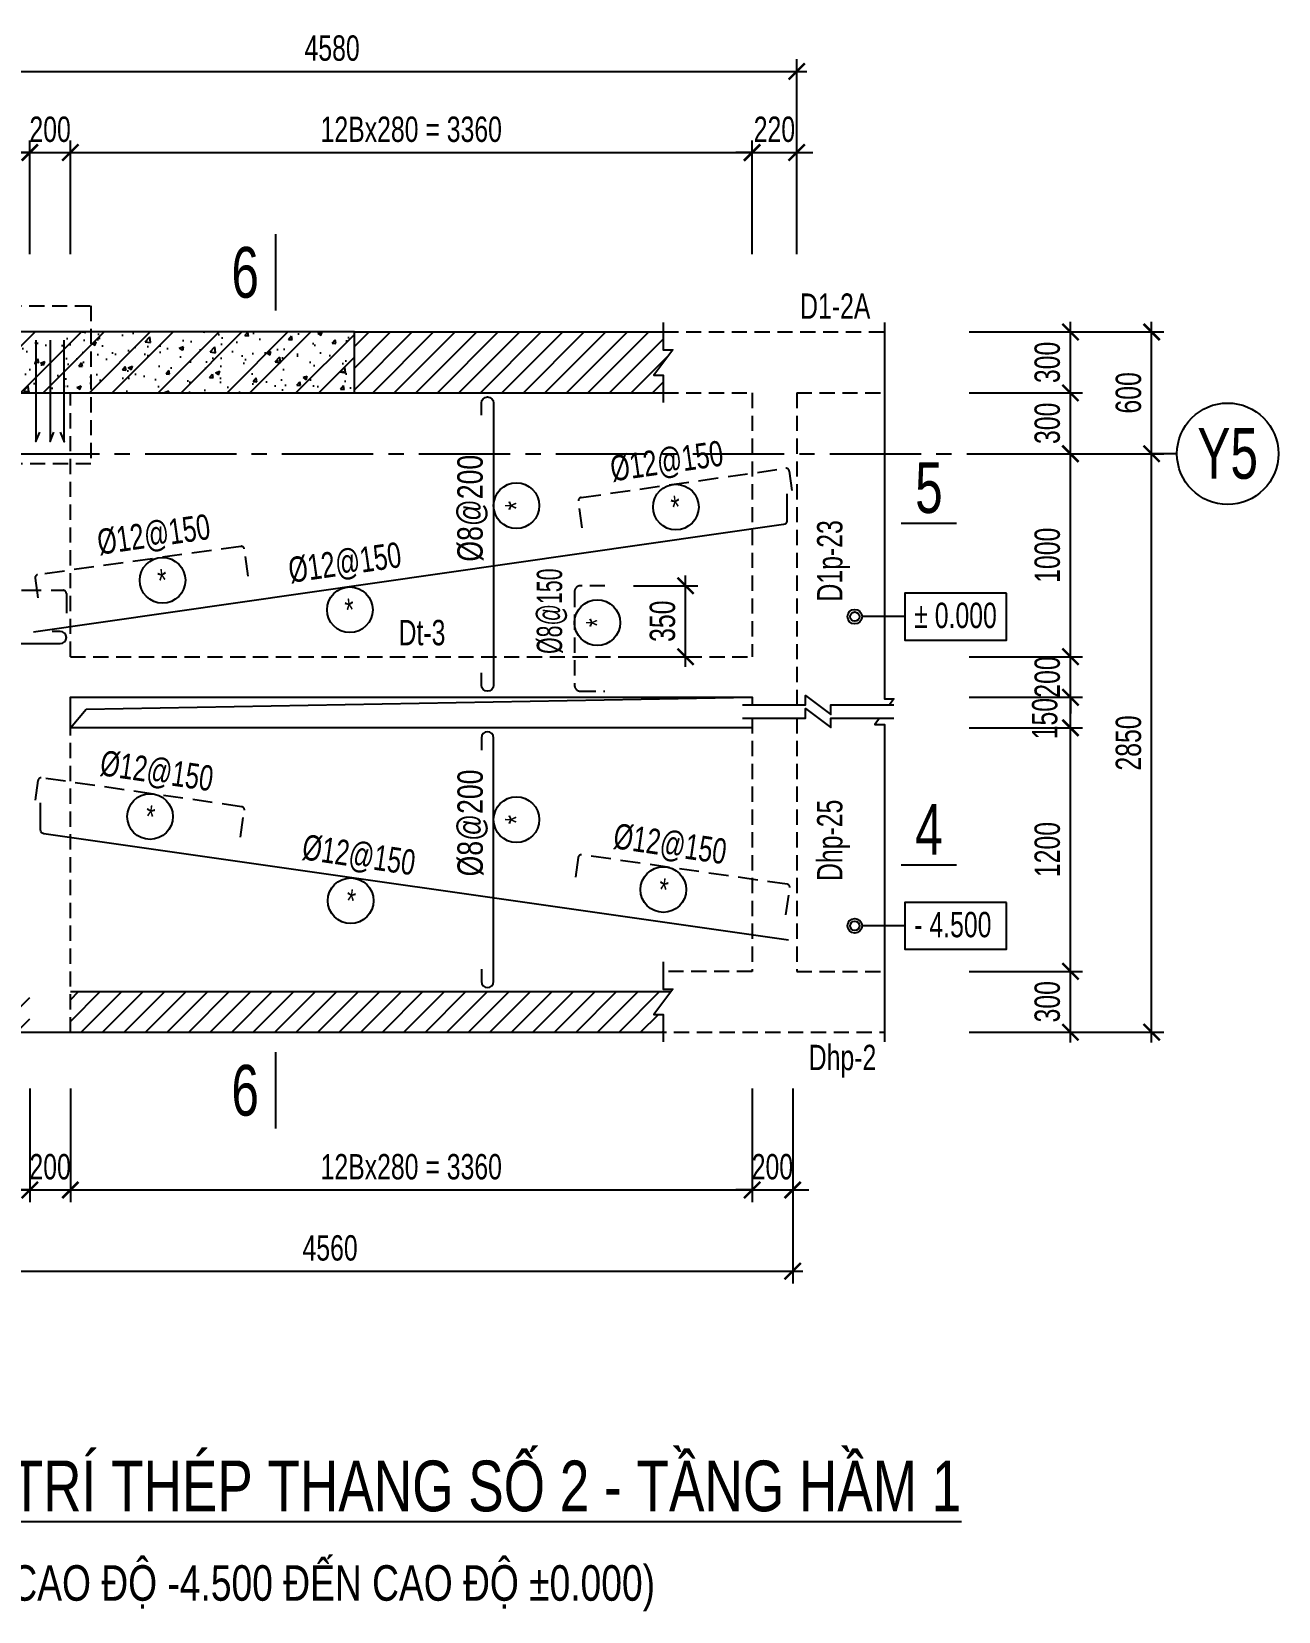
# Model space of a CAD drawing. Header units: millimetres. Extents: x -77370 to 109412, y -14880 to 214694.
# Drawn here: x 6040 to 12185, y 159253 to 167037 of the extents above; entities that cross this region are included whole.
import ezdxf
from ezdxf.enums import TextEntityAlignment as Align

# ---------------------------------------------------------------- set-up
doc = ezdxf.new("R2010")
doc.units = ezdxf.units.MM
doc.header["$LTSCALE"] = 300
doc.header["$MEASUREMENT"] = 0
doc.header["$PDMODE"] = 66
doc.linetypes.add('CENTER2', pattern=[1.125, 0.75, -0.125, 0.125, -0.125])
doc.linetypes.add('HIDDEN', pattern=[0.375, 0.25, -0.125])
doc.layers.get('0').update_dxf_attribs({"linetype": 'CONTINUOUS'})
doc.layers.get('DEFPOINTS').update_dxf_attribs({"linetype": 'CONTINUOUS'})
for name, color, linetype in [('CDC.01.AXIS', 160, 'CENTER2'), ('CDC.02.DIM', 1, 'CONTINUOUS'), ('CDC.03.BORDER', 3, 'CONTINUOUS'), ('CDC.05.STEEL', 4, 'CONTINUOUS'), ('CDC.06.TEXT', 2, 'CONTINUOUS'), ('CDC.09.COLUMN', 4, 'CONTINUOUS'), ('CDC.10.HATCH', 251, 'CONTINUOUS'), ('CDC.11.NOTE', 8, 'CONTINUOUS'), ('CDC.13.BEAM', 8, 'HIDDEN'), ('CDC.14.STEELNUM', 2, 'CONTINUOUS'), ('KCS_STEEL_BOTTOM', 4, 'CONTINUOUS'), ('KCS_STEEL_TOP', 4, 'HIDDEN'), ('KCS_TEXT', 2, 'CONTINUOUS')]:
    doc.layers.add(name, color=color, linetype=linetype)
doc.styles.add('KCS_BIGTEXT', font='arial.ttf', dxfattribs={"width": 0.7})
doc.styles.add('KCS_SMTEXT', font='arial.ttf', dxfattribs={"width": 0.7})
doc.dimstyles.new('KCS_DIM50', dxfattribs={"dimscale": 2, "dimtxt": 62.5, "dimasz": 40, "dimexe": 30, "dimexo": 0, "dimgap": 25, "dimtad": 1, "dimdec": 0, "dimzin": 13, "dimdsep": 46, "dimtxsty": 'KCS_SMTEXT', "dimblk": 'ARCHTICK', "dimcen": 0, "dimdle": 25, "dimclrd": 1, "dimclre": 1, "dimclrt": 2, "dimadec": 0, "dimazin": 0, "dimtfac": 1, "dimtdec": 0, "dimtix": 1, "dimtmove": 2, "dimatfit": 3, "dimfxl": 1, "dimtolj": 1, "dimtzin": 13, "dimarcsym": 0})

# ---------------------------------------------------------------- blocks, each defined once
blk = doc.blocks.new('_ArchTick')
at = {"color": 0, "linetype": 'ByBlock', "const_width": 0.15}
blk.add_lwpolyline([(-0.5, -0.5), (0.5, 0.5)], dxfattribs=at)
blk = doc.blocks.new('*D740')
at = {"layer": 'CDC.02.DIM', "color": 1, "lineweight": -2, "transparency": 16777216}
for p, q in [((5231.3, 161829.8), (5231.3, 161269.8)), ((6031.3, 161829.8), (6031.3, 161269.8)), ((5181.3, 161329.8), (6081.3, 161329.8))]:
    blk.add_line(p, q, dxfattribs=at)
at = {"layer": 'DEFPOINTS', "color": 0, "transparency": 16777216}
for p in [(5231.3, 161829.8), (6031.3, 161829.8), (6031.3, 161329.8)]:
    blk.add_point(p, dxfattribs=at)
at = {"layer": 'CDC.02.DIM', "color": 1, "lineweight": -2, "transparency": 16777216, "xscale": 80, "yscale": 80, "zscale": 80, "rotation": 180}
blk.add_blockref('_ArchTick', (5231.3, 161329.8), dxfattribs=at)
at = {"layer": 'CDC.02.DIM', "color": 1, "lineweight": -2, "transparency": 16777216, "xscale": 80, "yscale": 80, "zscale": 80}
blk.add_blockref('_ArchTick', (6031.3, 161329.8), dxfattribs=at)
at = {"layer": 'CDC.02.DIM', "color": 2, "transparency": 16777216, "insert": (5631.3, 161443.6), "char_height": 125, "attachment_point": 5, "style": 'KCS_SMTEXT'}
blk.add_mtext('\\A1;800', dxfattribs=at)
blk = doc.blocks.new('*D741')
at = {"layer": 'CDC.02.DIM', "color": 1, "lineweight": -2, "transparency": 16777216}
for p, q in [((9591.3, 161829.8), (9591.3, 161269.8)), ((9791.3, 161829.8), (9791.3, 161269.8)), ((9591.3, 161329.8), (9511.3, 161329.8)), ((9591.3, 161329.8), (9791.3, 161329.8)), ((9791.3, 161329.8), (9871.3, 161329.8))]:
    blk.add_line(p, q, dxfattribs=at)
at = {"layer": 'DEFPOINTS', "color": 0, "transparency": 16777216}
for p in [(9591.3, 161829.8), (9791.3, 161829.8), (9791.3, 161329.8)]:
    blk.add_point(p, dxfattribs=at)
at = {"layer": 'CDC.02.DIM', "color": 1, "lineweight": -2, "transparency": 16777216, "xscale": 80, "yscale": 80, "zscale": 80}
blk.add_blockref('_ArchTick', (9591.3, 161329.8), dxfattribs=at)
at = {"layer": 'CDC.02.DIM', "color": 1, "lineweight": -2, "transparency": 16777216, "xscale": 80, "yscale": 80, "zscale": 80, "rotation": 180}
blk.add_blockref('_ArchTick', (9791.3, 161329.8), dxfattribs=at)
at = {"layer": 'CDC.02.DIM', "color": 2, "transparency": 16777216, "insert": (9691.3, 161443.6), "char_height": 125, "attachment_point": 5, "style": 'KCS_SMTEXT'}
blk.add_mtext('\\A1;200', dxfattribs=at)
blk = doc.blocks.new('*D742')
at = {"layer": 'CDC.02.DIM', "color": 1, "lineweight": -2, "transparency": 16777216}
for p, q in [((5231.3, 161829.8), (5231.3, 160869.8)), ((9791.3, 161829.8), (9791.3, 160869.8)), ((5181.3, 160929.8), (9841.3, 160929.8))]:
    blk.add_line(p, q, dxfattribs=at)
at = {"layer": 'DEFPOINTS', "color": 0, "transparency": 16777216}
for p in [(5231.3, 161829.8), (9791.3, 161829.8), (9791.3, 160929.8)]:
    blk.add_point(p, dxfattribs=at)
at = {"layer": 'CDC.02.DIM', "color": 1, "lineweight": -2, "transparency": 16777216, "xscale": 80, "yscale": 80, "zscale": 80, "rotation": 180}
blk.add_blockref('_ArchTick', (5231.3, 160929.8), dxfattribs=at)
at = {"layer": 'CDC.02.DIM', "color": 1, "lineweight": -2, "transparency": 16777216, "xscale": 80, "yscale": 80, "zscale": 80}
blk.add_blockref('_ArchTick', (9791.3, 160929.8), dxfattribs=at)
at = {"layer": 'CDC.02.DIM', "color": 2, "transparency": 16777216, "insert": (7511.3, 161043.6), "char_height": 125, "attachment_point": 5, "style": 'KCS_SMTEXT'}
blk.add_mtext('\\A1;4560', dxfattribs=at)
blk = doc.blocks.new('*D743')
at = {"layer": 'CDC.02.DIM', "color": 1, "lineweight": -2, "transparency": 16777216}
for p, q in [((6231.3, 161829.8), (6231.3, 161269.8)), ((9591.3, 161829.8), (9591.3, 161269.8)), ((6181.3, 161329.8), (9641.3, 161329.8))]:
    blk.add_line(p, q, dxfattribs=at)
at = {"layer": 'DEFPOINTS', "color": 0, "transparency": 16777216}
for p in [(6231.3, 161829.8), (9591.3, 161829.8), (9591.3, 161329.8)]:
    blk.add_point(p, dxfattribs=at)
at = {"layer": 'CDC.02.DIM', "color": 1, "lineweight": -2, "transparency": 16777216, "xscale": 80, "yscale": 80, "zscale": 80, "rotation": 180}
blk.add_blockref('_ArchTick', (6231.3, 161329.8), dxfattribs=at)
at = {"layer": 'CDC.02.DIM', "color": 1, "lineweight": -2, "transparency": 16777216, "xscale": 80, "yscale": 80, "zscale": 80}
blk.add_blockref('_ArchTick', (9591.3, 161329.8), dxfattribs=at)
at = {"layer": 'CDC.02.DIM', "color": 2, "transparency": 16777216, "insert": (7911.3, 161443.6), "char_height": 125, "attachment_point": 5, "style": 'KCS_SMTEXT'}
blk.add_mtext('\\A1;12Bx280 = 3360', dxfattribs=at)
blk = doc.blocks.new('*D745')
at = {"layer": 'CDC.02.DIM', "color": 1, "lineweight": -2, "transparency": 16777216}
for p, q in [((6031.3, 161829.8), (6031.3, 161269.8)), ((6231.3, 161829.8), (6231.3, 161269.8)), ((6031.3, 161329.8), (5951.3, 161329.8)), ((6031.3, 161329.8), (6231.3, 161329.8)), ((6231.3, 161329.8), (6311.3, 161329.8))]:
    blk.add_line(p, q, dxfattribs=at)
at = {"layer": 'DEFPOINTS', "color": 0, "transparency": 16777216}
for p in [(6031.3, 161829.8), (6231.3, 161829.8), (6231.3, 161329.8)]:
    blk.add_point(p, dxfattribs=at)
at = {"layer": 'CDC.02.DIM', "color": 1, "lineweight": -2, "transparency": 16777216, "xscale": 80, "yscale": 80, "zscale": 80}
blk.add_blockref('_ArchTick', (6031.3, 161329.8), dxfattribs=at)
at = {"layer": 'CDC.02.DIM', "color": 1, "lineweight": -2, "transparency": 16777216, "xscale": 80, "yscale": 80, "zscale": 80, "rotation": 180}
blk.add_blockref('_ArchTick', (6231.3, 161329.8), dxfattribs=at)
at = {"layer": 'CDC.02.DIM', "color": 2, "transparency": 16777216, "insert": (6131.3, 161443.6), "char_height": 125, "attachment_point": 5, "style": 'KCS_SMTEXT'}
blk.add_mtext('\\A1;200', dxfattribs=at)
blk = doc.blocks.new('*D756')
at = {"layer": 'CDC.02.DIM', "color": 1, "lineweight": -2, "transparency": 16777216}
for p, q in [((5231.3, 165941.1), (5231.3, 166501.1)), ((6031.3, 165941.1), (6031.3, 166501.1)), ((5181.3, 166441.1), (6081.3, 166441.1))]:
    blk.add_line(p, q, dxfattribs=at)
at = {"layer": 'DEFPOINTS', "color": 0, "transparency": 16777216}
for p in [(6031.3, 166441.1), (5231.3, 165941.1), (6031.3, 165941.1)]:
    blk.add_point(p, dxfattribs=at)
at = {"layer": 'CDC.02.DIM', "color": 1, "lineweight": -2, "transparency": 16777216, "xscale": 80, "yscale": 80, "zscale": 80, "rotation": 180}
blk.add_blockref('_ArchTick', (5231.3, 166441.1), dxfattribs=at)
at = {"layer": 'CDC.02.DIM', "color": 1, "lineweight": -2, "transparency": 16777216, "xscale": 80, "yscale": 80, "zscale": 80}
blk.add_blockref('_ArchTick', (6031.3, 166441.1), dxfattribs=at)
at = {"layer": 'CDC.02.DIM', "color": 2, "transparency": 16777216, "insert": (5631.3, 166554.9), "char_height": 125, "attachment_point": 5, "style": 'KCS_SMTEXT'}
blk.add_mtext('\\A1;800', dxfattribs=at)
blk = doc.blocks.new('*D757')
at = {"layer": 'CDC.02.DIM', "color": 1, "lineweight": -2, "transparency": 16777216}
for p, q in [((9591.3, 165941.1), (9591.3, 166501.1)), ((9811.3, 165941.1), (9811.3, 166501.1)), ((9591.3, 166441.1), (9511.3, 166441.1)), ((9591.3, 166441.1), (9811.3, 166441.1)), ((9811.3, 166441.1), (9891.3, 166441.1))]:
    blk.add_line(p, q, dxfattribs=at)
at = {"layer": 'DEFPOINTS', "color": 0, "transparency": 16777216}
for p in [(9811.3, 166441.1), (9591.3, 165941.1), (9811.3, 165941.1)]:
    blk.add_point(p, dxfattribs=at)
at = {"layer": 'CDC.02.DIM', "color": 1, "lineweight": -2, "transparency": 16777216, "xscale": 80, "yscale": 80, "zscale": 80}
blk.add_blockref('_ArchTick', (9591.3, 166441.1), dxfattribs=at)
at = {"layer": 'CDC.02.DIM', "color": 1, "lineweight": -2, "transparency": 16777216, "xscale": 80, "yscale": 80, "zscale": 80, "rotation": 180}
blk.add_blockref('_ArchTick', (9811.3, 166441.1), dxfattribs=at)
at = {"layer": 'CDC.02.DIM', "color": 2, "transparency": 16777216, "insert": (9701.3, 166554.9), "char_height": 125, "attachment_point": 5, "style": 'KCS_SMTEXT'}
blk.add_mtext('\\A1;220', dxfattribs=at)
blk = doc.blocks.new('*D758')
at = {"layer": 'CDC.02.DIM', "color": 1, "lineweight": -2, "transparency": 16777216}
for p, q in [((5231.3, 165941.1), (5231.3, 166901.1)), ((9811.3, 165941.1), (9811.3, 166901.1)), ((5181.3, 166841.1), (9861.3, 166841.1))]:
    blk.add_line(p, q, dxfattribs=at)
at = {"layer": 'DEFPOINTS', "color": 0, "transparency": 16777216}
for p in [(9811.3, 166841.1), (5231.3, 165941.1), (9811.3, 165941.1)]:
    blk.add_point(p, dxfattribs=at)
at = {"layer": 'CDC.02.DIM', "color": 1, "lineweight": -2, "transparency": 16777216, "xscale": 80, "yscale": 80, "zscale": 80, "rotation": 180}
blk.add_blockref('_ArchTick', (5231.3, 166841.1), dxfattribs=at)
at = {"layer": 'CDC.02.DIM', "color": 1, "lineweight": -2, "transparency": 16777216, "xscale": 80, "yscale": 80, "zscale": 80}
blk.add_blockref('_ArchTick', (9811.3, 166841.1), dxfattribs=at)
at = {"layer": 'CDC.02.DIM', "color": 2, "transparency": 16777216, "insert": (7521.3, 166954.9), "char_height": 125, "attachment_point": 5, "style": 'KCS_SMTEXT'}
blk.add_mtext('\\A1;4580', dxfattribs=at)
blk = doc.blocks.new('*D759')
at = {"layer": 'CDC.02.DIM', "color": 1, "lineweight": -2, "transparency": 16777216}
for p, q in [((6231.3, 165941.1), (6231.3, 166501.1)), ((9591.3, 165941.1), (9591.3, 166501.1)), ((6181.3, 166441.1), (9641.3, 166441.1))]:
    blk.add_line(p, q, dxfattribs=at)
at = {"layer": 'DEFPOINTS', "color": 0, "transparency": 16777216}
for p in [(9591.3, 166441.1), (6231.3, 165941.1), (9591.3, 165941.1)]:
    blk.add_point(p, dxfattribs=at)
at = {"layer": 'CDC.02.DIM', "color": 1, "lineweight": -2, "transparency": 16777216, "xscale": 80, "yscale": 80, "zscale": 80, "rotation": 180}
blk.add_blockref('_ArchTick', (6231.3, 166441.1), dxfattribs=at)
at = {"layer": 'CDC.02.DIM', "color": 1, "lineweight": -2, "transparency": 16777216, "xscale": 80, "yscale": 80, "zscale": 80}
blk.add_blockref('_ArchTick', (9591.3, 166441.1), dxfattribs=at)
at = {"layer": 'CDC.02.DIM', "color": 2, "transparency": 16777216, "insert": (7911.3, 166555), "char_height": 125, "attachment_point": 5, "style": 'KCS_SMTEXT'}
blk.add_mtext('\\A1;12Bx280 = 3360', dxfattribs=at)
blk = doc.blocks.new('*D761')
at = {"layer": 'CDC.02.DIM', "color": 1, "lineweight": -2, "transparency": 16777216}
for p, q in [((6031.3, 165941.1), (6031.3, 166501.1)), ((6231.3, 165941.1), (6231.3, 166501.1)), ((6031.3, 166441.1), (5951.3, 166441.1)), ((6031.3, 166441.1), (6231.3, 166441.1)), ((6231.3, 166441.1), (6311.3, 166441.1))]:
    blk.add_line(p, q, dxfattribs=at)
at = {"layer": 'DEFPOINTS', "color": 0, "transparency": 16777216}
for p in [(6231.3, 166441.1), (6031.3, 165941.1), (6231.3, 165941.1)]:
    blk.add_point(p, dxfattribs=at)
at = {"layer": 'CDC.02.DIM', "color": 1, "lineweight": -2, "transparency": 16777216, "xscale": 80, "yscale": 80, "zscale": 80}
blk.add_blockref('_ArchTick', (6031.3, 166441.1), dxfattribs=at)
at = {"layer": 'CDC.02.DIM', "color": 1, "lineweight": -2, "transparency": 16777216, "xscale": 80, "yscale": 80, "zscale": 80, "rotation": 180}
blk.add_blockref('_ArchTick', (6231.3, 166441.1), dxfattribs=at)
at = {"layer": 'CDC.02.DIM', "color": 2, "transparency": 16777216, "insert": (6131.3, 166554.9), "char_height": 125, "attachment_point": 5, "style": 'KCS_SMTEXT'}
blk.add_mtext('\\A1;200', dxfattribs=at)
blk = doc.blocks.new('*D764')
at = {"layer": 'CDC.02.DIM', "color": 1, "lineweight": -2, "transparency": 16777216}
for p, q in [((10660.5, 164957), (11620.5, 164957)), ((11560.5, 162057), (11560.5, 165007)), ((10660.5, 162107), (11620.5, 162107))]:
    blk.add_line(p, q, dxfattribs=at)
at = {"layer": 'DEFPOINTS', "color": 0, "transparency": 16777216}
for p in [(10660.5, 164957), (11560.5, 164957), (10660.5, 162107)]:
    blk.add_point(p, dxfattribs=at)
at = {"layer": 'CDC.02.DIM', "color": 1, "lineweight": -2, "transparency": 16777216, "xscale": 80, "yscale": 80, "zscale": 80}
for p, rotation in [((11560.5, 164957), 90), ((11560.5, 162107), 270)]:
    blk.add_blockref('_ArchTick', p, dxfattribs=dict(at, rotation=rotation))
at = {"layer": 'CDC.02.DIM', "color": 2, "transparency": 16777216, "insert": (11446.7, 163532), "char_height": 125, "attachment_point": 5, "rotation": 90, "style": 'KCS_SMTEXT'}
blk.add_mtext('\\A1;2850', dxfattribs=at)
blk = doc.blocks.new('*D765')
at = {"layer": 'CDC.02.DIM', "color": 1, "lineweight": -2, "transparency": 16777216}
for p, q in [((11160.5, 162057), (11160.5, 162457)), ((10660.5, 162407), (11220.5, 162407)), ((10660.5, 162107), (11220.5, 162107))]:
    blk.add_line(p, q, dxfattribs=at)
at = {"layer": 'DEFPOINTS', "color": 0, "transparency": 16777216}
for p in [(10660.5, 162407), (11160.5, 162407), (10660.5, 162107)]:
    blk.add_point(p, dxfattribs=at)
at = {"layer": 'CDC.02.DIM', "color": 1, "lineweight": -2, "transparency": 16777216, "xscale": 80, "yscale": 80, "zscale": 80}
for p, rotation in [((11160.5, 162407), 90), ((11160.5, 162107), 270)]:
    blk.add_blockref('_ArchTick', p, dxfattribs=dict(at, rotation=rotation))
at = {"layer": 'CDC.02.DIM', "color": 2, "transparency": 16777216, "insert": (11046.6, 162257), "char_height": 125, "attachment_point": 5, "rotation": 90, "style": 'KCS_SMTEXT'}
blk.add_mtext('\\A1;300', dxfattribs=at)
blk = doc.blocks.new('*D766')
at = {"layer": 'CDC.02.DIM', "color": 1, "lineweight": -2, "transparency": 16777216}
for p, q in [((10660.5, 165257), (11220.5, 165257)), ((11160.5, 164907), (11160.5, 165307)), ((10660.5, 164957), (11220.5, 164957))]:
    blk.add_line(p, q, dxfattribs=at)
at = {"layer": 'DEFPOINTS', "color": 0, "transparency": 16777216}
for p in [(10660.5, 165257), (11160.5, 165257), (10660.5, 164957)]:
    blk.add_point(p, dxfattribs=at)
at = {"layer": 'CDC.02.DIM', "color": 1, "lineweight": -2, "transparency": 16777216, "xscale": 80, "yscale": 80, "zscale": 80}
for p, rotation in [((11160.5, 165257), 90), ((11160.5, 164957), 270)]:
    blk.add_blockref('_ArchTick', p, dxfattribs=dict(at, rotation=rotation))
at = {"layer": 'CDC.02.DIM', "color": 2, "transparency": 16777216, "insert": (11046.6, 165107), "char_height": 125, "attachment_point": 5, "rotation": 90, "style": 'KCS_SMTEXT'}
blk.add_mtext('\\A1;300', dxfattribs=at)
blk = doc.blocks.new('*D767')
at = {"layer": 'CDC.02.DIM', "color": 1, "lineweight": -2, "transparency": 16777216}
for p, q in [((11160.5, 163557), (11160.5, 163807)), ((10660.5, 163757), (11220.5, 163757)), ((10660.5, 163607), (11220.5, 163607))]:
    blk.add_line(p, q, dxfattribs=at)
at = {"layer": 'DEFPOINTS', "color": 0, "transparency": 16777216}
for p in [(10660.5, 163757), (11160.5, 163757), (10660.5, 163607)]:
    blk.add_point(p, dxfattribs=at)
at = {"layer": 'CDC.02.DIM', "color": 1, "lineweight": -2, "transparency": 16777216, "xscale": 80, "yscale": 80, "zscale": 80}
for p, rotation in [((11160.5, 163757), 90), ((11160.5, 163607), 270)]:
    blk.add_blockref('_ArchTick', p, dxfattribs=dict(at, rotation=rotation))
at = {"layer": 'CDC.02.DIM', "color": 2, "transparency": 16777216, "insert": (11034.2, 163652), "char_height": 125, "attachment_point": 5, "rotation": 90, "style": 'KCS_SMTEXT'}
blk.add_mtext('\\A1;150', dxfattribs=at)
blk = doc.blocks.new('*D768')
at = {"layer": 'CDC.02.DIM', "color": 1, "lineweight": -2, "transparency": 16777216}
for p, q in [((10660.5, 165557), (11220.5, 165557)), ((11160.5, 165207), (11160.5, 165607)), ((10660.5, 165257), (11220.5, 165257))]:
    blk.add_line(p, q, dxfattribs=at)
at = {"layer": 'DEFPOINTS', "color": 0, "transparency": 16777216}
for p in [(10660.5, 165557), (11160.5, 165557), (10660.5, 165257)]:
    blk.add_point(p, dxfattribs=at)
at = {"layer": 'CDC.02.DIM', "color": 1, "lineweight": -2, "transparency": 16777216, "xscale": 80, "yscale": 80, "zscale": 80}
for p, rotation in [((11160.5, 165557), 90), ((11160.5, 165257), 270)]:
    blk.add_blockref('_ArchTick', p, dxfattribs=dict(at, rotation=rotation))
at = {"layer": 'CDC.02.DIM', "color": 2, "transparency": 16777216, "insert": (11046.6, 165407), "char_height": 125, "attachment_point": 5, "rotation": 90, "style": 'KCS_SMTEXT'}
blk.add_mtext('\\A1;300', dxfattribs=at)
blk = doc.blocks.new('*D769')
at = {"layer": 'CDC.02.DIM', "color": 1, "lineweight": -2, "transparency": 16777216}
for p, q in [((10660.5, 164957), (11220.5, 164957)), ((11160.5, 163907), (11160.5, 165007)), ((10660.5, 163957), (11220.5, 163957))]:
    blk.add_line(p, q, dxfattribs=at)
at = {"layer": 'DEFPOINTS', "color": 0, "transparency": 16777216}
for p in [(10660.5, 164957), (11160.5, 164957), (10660.5, 163957)]:
    blk.add_point(p, dxfattribs=at)
at = {"layer": 'CDC.02.DIM', "color": 1, "lineweight": -2, "transparency": 16777216, "xscale": 80, "yscale": 80, "zscale": 80}
for p, rotation in [((11160.5, 164957), 90), ((11160.5, 163957), 270)]:
    blk.add_blockref('_ArchTick', p, dxfattribs=dict(at, rotation=rotation))
at = {"layer": 'CDC.02.DIM', "color": 2, "transparency": 16777216, "insert": (11046.7, 164457), "char_height": 125, "attachment_point": 5, "rotation": 90, "style": 'KCS_SMTEXT'}
blk.add_mtext('\\A1;1000', dxfattribs=at)
blk = doc.blocks.new('*D770')
at = {"layer": 'CDC.02.DIM', "color": 1, "lineweight": -2, "transparency": 16777216}
for p, q in [((11160.5, 163957), (11160.5, 164037)), ((10660.5, 163957), (11220.5, 163957)), ((11160.5, 163757), (11160.5, 163957)), ((10660.5, 163757), (11220.5, 163757)), ((11160.5, 163757), (11160.5, 163677))]:
    blk.add_line(p, q, dxfattribs=at)
at = {"layer": 'DEFPOINTS', "color": 0, "transparency": 16777216}
for p in [(10660.5, 163957), (11160.5, 163957), (10660.5, 163757)]:
    blk.add_point(p, dxfattribs=at)
at = {"layer": 'CDC.02.DIM', "color": 1, "lineweight": -2, "transparency": 16777216, "xscale": 80, "yscale": 80, "zscale": 80}
for p, rotation in [((11160.5, 163957), 270), ((11160.5, 163757), 90)]:
    blk.add_blockref('_ArchTick', p, dxfattribs=dict(at, rotation=rotation))
at = {"layer": 'CDC.02.DIM', "color": 2, "transparency": 16777216, "insert": (11046.7, 163857), "char_height": 125, "attachment_point": 5, "rotation": 90, "style": 'KCS_SMTEXT'}
blk.add_mtext('\\A1;200', dxfattribs=at)
blk = doc.blocks.new('*D771')
at = {"layer": 'CDC.02.DIM', "color": 1, "lineweight": -2, "transparency": 16777216}
for p, q in [((11160.5, 162357), (11160.5, 163657)), ((10660.5, 163607), (11220.5, 163607)), ((10660.5, 162407), (11220.5, 162407))]:
    blk.add_line(p, q, dxfattribs=at)
at = {"layer": 'DEFPOINTS', "color": 0, "transparency": 16777216}
for p in [(10660.5, 163607), (11160.5, 163607), (10660.5, 162407)]:
    blk.add_point(p, dxfattribs=at)
at = {"layer": 'CDC.02.DIM', "color": 1, "lineweight": -2, "transparency": 16777216, "xscale": 80, "yscale": 80, "zscale": 80}
for p, rotation in [((11160.5, 163607), 90), ((11160.5, 162407), 270)]:
    blk.add_blockref('_ArchTick', p, dxfattribs=dict(at, rotation=rotation))
at = {"layer": 'CDC.02.DIM', "color": 2, "transparency": 16777216, "insert": (11046.7, 163007), "char_height": 125, "attachment_point": 5, "rotation": 90, "style": 'KCS_SMTEXT'}
blk.add_mtext('\\A1;1200', dxfattribs=at)
blk = doc.blocks.new('*D772')
at = {"layer": 'CDC.02.DIM', "color": 1, "lineweight": -2, "transparency": 16777216}
for p, q in [((10660.5, 165557), (11620.5, 165557)), ((11560.5, 164907), (11560.5, 165607)), ((10660.5, 164957), (11620.5, 164957))]:
    blk.add_line(p, q, dxfattribs=at)
at = {"layer": 'DEFPOINTS', "color": 0, "transparency": 16777216}
for p in [(10660.5, 165557), (11560.5, 165557), (10660.5, 164957)]:
    blk.add_point(p, dxfattribs=at)
at = {"layer": 'CDC.02.DIM', "color": 1, "lineweight": -2, "transparency": 16777216, "xscale": 80, "yscale": 80, "zscale": 80}
for p, rotation in [((11560.5, 165557), 90), ((11560.5, 164957), 270)]:
    blk.add_blockref('_ArchTick', p, dxfattribs=dict(at, rotation=rotation))
at = {"layer": 'CDC.02.DIM', "color": 2, "transparency": 16777216, "insert": (11446.7, 165257), "char_height": 125, "attachment_point": 5, "rotation": 90, "style": 'KCS_SMTEXT'}
blk.add_mtext('\\A1;600', dxfattribs=at)
blk = doc.blocks.new('*D617')
at = {"layer": 'CDC.02.DIM', "color": 1, "lineweight": -2, "transparency": 16777216}
for p, q in [((9263.7, 163907), (9263.7, 164357)), ((9006.6, 164307), (9323.7, 164307)), ((9006.6, 163957), (9323.7, 163957))]:
    blk.add_line(p, q, dxfattribs=at)
at = {"layer": 'DEFPOINTS', "color": 0, "transparency": 16777216}
for p in [(9006.6, 164307), (9263.7, 164307), (9006.6, 163957)]:
    blk.add_point(p, dxfattribs=at)
at = {"layer": 'CDC.02.DIM', "color": 1, "lineweight": -2, "transparency": 16777216, "xscale": 80, "yscale": 80, "zscale": 80}
for p, rotation in [((9263.7, 164307), 90), ((9263.7, 163957), 270)]:
    blk.add_blockref('_ArchTick', p, dxfattribs=dict(at, rotation=rotation))
at = {"layer": 'CDC.02.DIM', "color": 2, "transparency": 16777216, "insert": (9149.9, 164132), "char_height": 125, "attachment_point": 5, "rotation": 90, "style": 'KCS_SMTEXT'}
blk.add_mtext('\\A1;350', dxfattribs=at)
blk = doc.blocks.new('GCC_01')
at = {"layer": 'CDC.06.TEXT', "color": 4}
blk.add_line((0, 0), (0, 375), dxfattribs=at)
at = {"layer": 'CDC.06.TEXT', "color": 4, "style": 'KCS_BIGTEXT', "width": 0.6}
blk.add_attdef('1', text='', height=250, dxfattribs=at).set_placement((-83.3, 62.5), align=Align.RIGHT)

msp = doc.modelspace()

# ---------------------------------------------------------------- hatches: boundary and pattern name
at = {"layer": 'CDC.09.COLUMN'}
h = msp.add_hatch(dxfattribs=at)
h.set_pattern_fill('BETONG', color=8, scale=30)
h.set_pattern_definition([(45, (-337169.2, 23373.38), (-169.70563, 169.70563), []), (45, (-337056.7, 23373.38), (-169.70563, 169.70563), []), (50, (-337169.2, 23373.38), (215.178055, -18.82564), [22.5, -247.5]), (355, (-337169.2, 23373.38), (-41.6254, 225.65764), [18, -198]), (100.4514, (-337151.27, 23371.81), (173.55281, 206.83186), [19.12206, -210.34263]), (46.1842, (-337169.2, 23433.38), (320.17231, -49.6557), [33.75, -371.25]), (96.6356, (-337142.52, 23429.24), (280.3988, 292.23536), [28.6831, -315.5139]), (351.1842, (-337169.2, 23433.38), (280.39858, 292.23558), [27, -297]), (21, (-337139.2, 23418.38), (179.072116, -120.78567), [22.5, -247.5]), (326, (-337139.2, 23418.38), (72.9946, 217.54501), [18, -198]), (71.4514, (-337124.28, 23408.32), (252.06679, 96.75915), [19.12206, -210.34263]), (37.5, (-337169.2, 23373.38), (3.647957, 99.868156), [0, -195.6, 0, -201, 0, -198.75]), (7.5, (-337169.2, 23373.38), (78.92086, 118.323514), [0, -114.6, 0, -191.1, 0, -75.75]), (327.5, (-337236.1, 23373.38), (160.14673, -6.766462), [0, -75, 0, -234, 0, -310.5]), (317.5, (-337266.1, 23373.38), (174.95585, 30.031495), [0, -97.5, 0, -155.4, 0, -220.5])])
h.paths.add_polyline_path([(4931.3, 165257), (7631.3, 165257), (7631.3, 165557), (4631.3, 165557), (4631.3, 162107), (4931.3, 162107)])
at = {"layer": 'CDC.10.HATCH'}
h = msp.add_hatch(dxfattribs=at)
h.set_pattern_fill('ANSI31', color=256, scale=600, style=0)
h.set_pattern_definition([(45, (-2481428.88, 1306640.054), (-53.0330086, 53.0330086), [])])
h.paths.add_polyline_path([(9200.4, 165469.5), (9153.5, 165469.5), (9153.5, 165557), (7631.3, 165557), (7631.3, 165257), (9153.5, 165257), (9153.5, 165344.5), (9106.6, 165344.5)])
h = msp.add_hatch(dxfattribs=at)
h.set_pattern_fill('ANSI31', color=256, scale=600, style=0)
h.set_pattern_definition([(45, (-2475771.52, 1345162.72), (-53.0330086, 53.0330086), [])])
h.paths.add_polyline_path([(6031.3, 162307), (5231.3, 162307), (5231.3, 162107), (6031.3, 162107)])
h.paths.add_polyline_path([(9153.5, 162194.5), (9106.6, 162194.5), (9191, 162307), (6231.3, 162307), (6231.3, 162107), (9153.5, 162107)])
h.paths.add_polyline_path([(5131.3, 162307), (5131.3, 162107), (5231.3, 162107), (5231.3, 162307)])

# ---------------------------------------------------------------- linework, layer by layer
at = {"layer": 'CDC.01.AXIS', "ltscale": 2}
msp.add_line((3899.2, 164957), (10861.2, 164957), dxfattribs=at)
at = {"layer": 'CDC.02.DIM', "linetype": 'ByBlock'}
for p, q in [((10344.7, 164154.5), (10133.1, 164154.5)), ((10344.7, 162631.2), (10133.1, 162631.2))]:
    msp.add_line(p, q, dxfattribs=at)
for points in [[(10846, 164269.8), (10344.7, 164269.8), (10344.7, 164039.1), (10846, 164039.1)], [(10846, 162746.6), (10344.7, 162746.6), (10344.7, 162515.9), (10846, 162515.9)]]:
    msp.add_lwpolyline(points, close=True, dxfattribs=at)
at = {"layer": 'CDC.02.DIM'}
msp.add_circle((11935.5, 164957), 250, dxfattribs=at)
at = {"layer": 'CDC.02.DIM', "linetype": 'ByBlock'}
for centre in [(10097.2, 164154.5), (10097.2, 162631.2)]:
    msp.add_circle(centre, 23, dxfattribs=at)
at = {"layer": 'CDC.03.BORDER'}
for p, q in [((7631.3, 165557), (9153.5, 165557)), ((7631.3, 165257), (9153.5, 165257)), ((6231.3, 162307), (9191, 162307)), ((4931.3, 162107), (9153.5, 162107))]:
    msp.add_line(p, q, dxfattribs=at)
msp.add_lwpolyline([(9591.3, 163654.5), (9591.3, 163607), (6231.3, 163607), (6231.3, 163757), (9591.3, 163757), (9591.3, 163719.5)], dxfattribs=at)
at = {"layer": 'CDC.05.STEEL'}
for points in [[(6061.2, 165516.7), (6061.2, 165016.7), (6080.4, 165063.9)], [(6131.2, 165516.7), (6131.2, 165016.7), (6150.4, 165063.9)], [(6180.7, 165063.9), (6201.2, 165015.3), (6201.2, 165516.7)]]:
    msp.add_lwpolyline(points, dxfattribs=at)
at = {"layer": 'CDC.09.COLUMN'}
msp.add_lwpolyline([(4631.3, 162107), (4931.3, 162107), (4931.3, 165257), (7631.3, 165257), (7631.3, 165557), (4631.3, 165557)], close=True, dxfattribs=at)
at = {"layer": 'CDC.11.NOTE'}
for p, q in [((6231.3, 163607), (6308.5, 163698.8)), ((6308.5, 163698.8), (9591.3, 163757))]:
    msp.add_line(p, q, dxfattribs=at)
at = {"layer": 'CDC.11.NOTE', "linetype": 'HIDDEN'}
msp.add_lwpolyline([(5915.8, 165685.5), (6332.5, 165685.5), (6332.5, 164907.2), (5915.8, 164907.2)], close=True, dxfattribs=at)
at = {"layer": 'CDC.11.NOTE', "color": 1}
for points in [[(9153.5, 165603.8), (9153.5, 165469.5), (9200.4, 165469.5), (9106.6, 165344.5), (9153.5, 165344.5), (9153.5, 165210.1)], [(10243.4, 165603.8), (10243.4, 163748.9), (10290.2, 163748.9), (10268.1, 163719.5)], [(9544.4, 163719.5), (9854.8, 163719.5), (9854.8, 163766.3), (9979.8, 163672.6), (9979.8, 163719.5), (10290.2, 163719.5)], [(9544.4, 163654.5), (9854.8, 163654.5), (9854.8, 163701.3), (9979.8, 163607.6), (9979.8, 163654.5), (10290.2, 163654.5)], [(10219.4, 163654.5), (10196.5, 163623.9), (10243.4, 163623.9), (10243.4, 162060.1)], [(9153.5, 162453.8), (9153.5, 162319.5), (9200.4, 162319.5), (9106.6, 162194.5), (9153.5, 162194.5), (9153.5, 162060.1)]]:
    msp.add_lwpolyline(points, dxfattribs=at)
at = {"layer": 'CDC.11.NOTE', "color": 3}
for centre in [(10097.2, 164154.5), (10097.2, 162631.2)]:
    msp.add_circle(centre, 36, dxfattribs=at)
at = {"layer": 'CDC.13.BEAM'}
for p, q in [((9153.5, 165557), (10243.4, 165557)), ((6231.3, 163957), (6231.3, 165257)), ((9153.5, 165257), (9591.3, 165257)), ((9591.3, 165257), (9591.3, 163957)), ((9811.3, 165257), (10243.4, 165257)), ((9811.3, 165257), (9811.3, 163719.5)), ((6231.3, 163957), (9591.3, 163957)), ((6231.3, 162107), (6231.3, 163757)), ((9591.3, 163757), (9591.3, 163719.5)), ((9591.3, 163654.5), (9591.3, 162407)), ((9811.3, 163654.5), (9811.3, 162407)), ((9591.3, 162407), (9153.5, 162407)), ((9811.3, 162407), (10243.4, 162407)), ((4931.3, 162107), (10243.4, 162107))]:
    msp.add_line(p, q, dxfattribs=at)
at = {"layer": 'CDC.14.STEELNUM', "color": 8}
for centre in [(8429.8, 164701.3), (9215.6, 164694.5), (6685.5, 164333.5), (7608.7, 164188.2), (8828.4, 164124.8), (6623.9, 163169.5), (8429.8, 163154.4), (9153.8, 162809.6), (7612.8, 162754.9)]:
    msp.add_circle(centre, 112.5, dxfattribs=at)
at = {"layer": 'KCS_STEEL_BOTTOM'}
for points in [[(8257.3, 165147), (8257.3, 165207, -1), (8317.3, 165207), (8317.3, 163817, -1), (8257.3, 163817), (8257.3, 163877)], [(9763.3, 164760.3), (9763.3, 164627.7, -0.373161), (9746.2, 164607.9), (6048.6, 164078.6)], [(5001.3, 164081.4), (4961.3, 164081.4, 1.001743), (4961.4, 164021.4), (6181.3, 164021.4, 1), (6181.3, 164081.4), (6141.3, 164081.4)], [(8257.3, 162417), (8257.3, 162357, 1), (8317.3, 162357), (8317.3, 163557, 1), (8257.3, 163557), (8257.3, 163497)], [(9771.3, 162560.2), (6101.1, 163085, -0.373201), (6083.9, 163104.8), (6083.9, 163237.4)]]:
    msp.add_lwpolyline(points, format="xyb", dxfattribs=at)
at = {"layer": 'KCS_STEEL_TOP', "ltscale": 1.3}
for points in [[(8754.1, 164591.4), (8735.4, 164725.1, -0.41582), (8748.8, 164741.5), (9757.7, 164885.4, -0.412609), (9774.1, 164872), (9792.8, 164738.9)], [(7107.1, 164354.7), (7088.4, 164488.6, 0.41582), (7070.9, 164500.7), (6069.7, 164360.9, 0.412609), (6057.7, 164343.5), (6076.4, 164209.5)], [(4951.3, 164134.2), (4951.3, 164269.2, -0.414214), (4966.3, 164284.2), (6196.3, 164284.2, -0.414214), (6211.3, 164269.2), (6211.3, 164134.2)], [(7069.9, 163068.1), (7088.8, 163201.7, 0.41582), (7075.4, 163218.2), (6087.9, 163360.3, 0.412609), (6071.5, 163346.9), (6052.5, 163213.3)], [(9758.2, 162685.8), (9777.2, 162819.4, 0.41582), (9763.7, 162835.9), (8750.8, 162981.5, 0.412609), (8734.4, 162968.1), (8715.4, 162834.6)]]:
    msp.add_lwpolyline(points, format="xyb", dxfattribs=at)
at = {"layer": 'KCS_STEEL_TOP'}
msp.add_lwpolyline([(8865.9, 164307), (8745.9, 164307, 0.414214), (8715.9, 164277), (8715.9, 163817, 0.414214), (8745.9, 163787), (8865.9, 163787)], format="xyb", dxfattribs=at)
at = {"layer": 'KCS_TEXT', "color": 1}
msp.add_line((11685.5, 164957), (11560.5, 164957), dxfattribs=at)

# ---------------------------------------------------------------- block references
at = {"layer": 'CDC.06.TEXT'}
ref = msp.add_blockref('GCC_01', (7244.1, 165663.4), dxfattribs=at)
ref.add_attrib('1', '6', dxfattribs={"color": 4, "height": 250, "style": 'KCS_BIGTEXT', "width": 0.7}).set_placement((7160.7, 165725.9), align=Align.RIGHT)
ref = msp.add_blockref('GCC_01', (7244.1, 161633.4), dxfattribs=at)
ref.add_attrib('1', '6', dxfattribs={"color": 4, "height": 250, "style": 'KCS_BIGTEXT', "width": 0.7}).set_placement((7160.7, 161695.9), align=Align.RIGHT)

# ---------------------------------------------------------------- texts
at = {"layer": 'CDC.02.DIM', "color": 2, "linetype": 'ByBlock', "style": 'KCS_SMTEXT', "width": 0.7}
for s, p in [('%%P 0.000', (10390.6, 164098.2)), ('- 4.500', (10390.6, 162574.9))]:
    msp.add_text(s, height=125, rotation=360, dxfattribs=at).set_placement(p)
at = {"layer": 'CDC.06.TEXT', "linetype": 'ByBlock', "style": 'KCS_SMTEXT', "width": 0.7}
for s, p in [('D1-2A', (9827.9, 165621.8)), ('Dt-3', (7848.8, 164013.5)), ('Dhp-2', (9870.6, 161920.1))]:
    msp.add_text(s, height=125, dxfattribs=at).set_placement(p)
at = {"layer": 'CDC.06.TEXT'}
for s, rotation, style, width, p in [('%%C12@150', 8.18281, 'KCS_BIGTEXT', 0.7, (9171.6, 164912.9)), ('%%C8@200', 90.00003, 'KCS_BIGTEXT', 0.75, (8210.1, 164688.6)), ('%%C12@150', 8.18281, 'KCS_BIGTEXT', 0.7, (6643, 164551.3)), ('%%C12@150', 8.18281, 'KCS_BIGTEXT', 0.7, (7584.9, 164412.9)), ('%%C8@150', 90, 'KCS_SMTEXT', 0.6, (8601.7, 164181.3)), ('%%C12@150', 351.71175, 'KCS_BIGTEXT', 0.7, (6656.3, 163386.6)), ('%%C8@200', 90.00003, 'KCS_BIGTEXT', 0.75, (8210.6, 163138)), ('%%C12@150', 351.71175, 'KCS_BIGTEXT', 0.7, (7652.1, 162972.3)), ('%%C12@150', 351.71175, 'KCS_BIGTEXT', 0.7, (9186.1, 163026.8))]:
    msp.add_text(s, height=125, rotation=rotation, dxfattribs=dict(at, style=style, width=width)).set_placement(p, align=Align.MIDDLE)
at = {"layer": 'CDC.06.TEXT', "color": 4, "style": 'KCS_SMTEXT', "width": 0.7}
msp.add_text('Y5', height=250, dxfattribs=at).set_placement((11935.5, 164957), align=Align.MIDDLE)
at = {"layer": 'CDC.06.TEXT', "color": 4, "linetype": 'ByBlock', "style": 'KCS_SMTEXT', "width": 0.7}
for s, p in [('%%U 5 ', (10462.7, 164788.5, -31924.4)), ('%%U 4 ', (10462.7, 163106, -31924.4))]:
    msp.add_text(s, height=250, dxfattribs=at).set_placement(p, align=Align.MIDDLE)
at = {"layer": 'CDC.06.TEXT', "linetype": 'ByBlock', "style": 'KCS_SMTEXT', "width": 0.7}
for s, p in [('D1p-23', (10036.4, 164228.9)), ('Dhp-25', (10036.4, 162852))]:
    msp.add_text(s, height=125, rotation=90, dxfattribs=at).set_placement(p)
at = {"layer": 'CDC.06.TEXT', "color": 4, "style": 'KCS_SMTEXT', "width": 0.75}
for s, height, p in [('%%UMẶT BẰNG BỐ TRÍ THÉP THANG SỐ 2 - TẦNG HẦM 1', 250, (7333.9, 159881.8)), ('(TỪ CAO ĐỘ -4.500 ĐẾN CAO ĐỘ %%P0.000)', 175, (7333.9, 159393.7))]:
    msp.add_text(s, height=height, rotation=360, dxfattribs=at).set_placement(p, align=Align.MIDDLE)
at = {"layer": 'CDC.14.STEELNUM'}
for rotation, style, width, p in [(90.00003, 'KCS_BIGTEXT', 0.75, (8429.8, 164701.3)), (8.18281, 'KCS_BIGTEXT', 0.75, (9215.6, 164694.5)), (7.88125, 'KCS_BIGTEXT', 0.75, (6685.5, 164333.5)), (8.13744, 'KCS_BIGTEXT', 0.75, (7608.7, 164188.2)), (90, 'KCS_SMTEXT', 0.7, (8828.4, 164124.8)), (351.71175, 'KCS_BIGTEXT', 0.75, (6623.9, 163169.5)), (90.00003, 'KCS_BIGTEXT', 0.75, (8429.8, 163154.4)), (351.71175, 'KCS_BIGTEXT', 0.75, (9153.8, 162809.6)), (351.86251, 'KCS_BIGTEXT', 0.75, (7612.8, 162754.9))]:
    msp.add_text('*', height=112.5, rotation=rotation, dxfattribs=dict(at, style=style, width=width)).set_placement(p, align=Align.MIDDLE)

# ---------------------------------------------------------------- dimensions: what is measured, and where the dimension line sits
at = {"layer": 'CDC.02.DIM'}
for base, p1, p2, picture, middle in [((9811.3, 166841.1), (5231.3, 165941.1), (9811.3, 165941.1), '*D758', (7521.3, 166954.9)), ((6031.3, 166441.1), (5231.3, 165941.1), (6031.3, 165941.1), '*D756', (5631.3, 166554.9)), ((6231.3, 166441.1), (6031.3, 165941.1), (6231.3, 165941.1), '*D761', (6131.3, 166554.9)), ((9811.3, 166441.1), (9591.3, 165941.1), (9811.3, 165941.1), '*D757', (9701.3, 166554.9)), ((6031.3, 161329.8), (5231.3, 161829.8), (6031.3, 161829.8), '*D740', (5631.3, 161443.6)), ((9791.3, 160929.8), (5231.3, 161829.8), (9791.3, 161829.8), '*D742', (7511.3, 161043.6)), ((6231.3, 161329.8), (6031.3, 161829.8), (6231.3, 161829.8), '*D745', (6131.3, 161443.6)), ((9791.3, 161329.8), (9591.3, 161829.8), (9791.3, 161829.8), '*D741', (9691.3, 161443.6))]:
    dim = msp.add_linear_dim(base=base, p1=p1, p2=p2, dimstyle='KCS_DIM50', dxfattribs=at)
    dim.commit()
    dim.dimension.update_dxf_attribs({"geometry": picture, "text_midpoint": middle})
for base, p1, p2, picture, middle in [((9591.3, 166441.1), (6231.3, 165941.1), (9591.3, 165941.1), '*D759', (7911.3, 166555)), ((9591.3, 161329.8), (6231.3, 161829.8), (9591.3, 161829.8), '*D743', (7911.3, 161443.6))]:
    dim = msp.add_linear_dim(base=base, p1=p1, p2=p2, text='12Bx280 = <>', dimstyle='KCS_DIM50', dxfattribs=at)
    dim.commit()
    dim.dimension.update_dxf_attribs({"geometry": picture, "text_midpoint": middle})
for base, p1, p2, picture, middle in [((11160.5, 165557), (10660.5, 165257), (10660.5, 165557), '*D768', (11046.6, 165407)), ((11560.5, 165557), (10660.5, 164957), (10660.5, 165557), '*D772', (11446.7, 165257)), ((11160.5, 165257), (10660.5, 164957), (10660.5, 165257), '*D766', (11046.6, 165107)), ((11560.5, 164957), (10660.5, 162107), (10660.5, 164957), '*D764', (11446.7, 163532)), ((11160.5, 164957), (10660.5, 163957), (10660.5, 164957), '*D769', (11046.7, 164457)), ((9263.7, 164307), (9006.6, 163957), (9006.6, 164307), '*D617', (9149.9, 164132)), ((11160.5, 163957), (10660.5, 163757), (10660.5, 163957), '*D770', (11046.7, 163857)), ((11160.5, 163607), (10660.5, 162407), (10660.5, 163607), '*D771', (11046.7, 163007)), ((11160.5, 162407), (10660.5, 162107), (10660.5, 162407), '*D765', (11046.6, 162257))]:
    dim = msp.add_linear_dim(base=base, p1=p1, p2=p2, angle=90, dimstyle='KCS_DIM50', dxfattribs=at)
    dim.commit()
    dim.dimension.update_dxf_attribs({"geometry": picture, "text_midpoint": middle})
dim = msp.add_linear_dim(base=(11160.5, 163757), p1=(10660.5, 163607), p2=(10660.5, 163757), angle=90, dimstyle='KCS_DIM50', dxfattribs=at)
dim.commit()
dim.dimension.update_dxf_attribs({"geometry": '*D767', "text_midpoint": (11034.2, 163652), "dimtype": 160})

doc.saveas('drawing.dxf')
